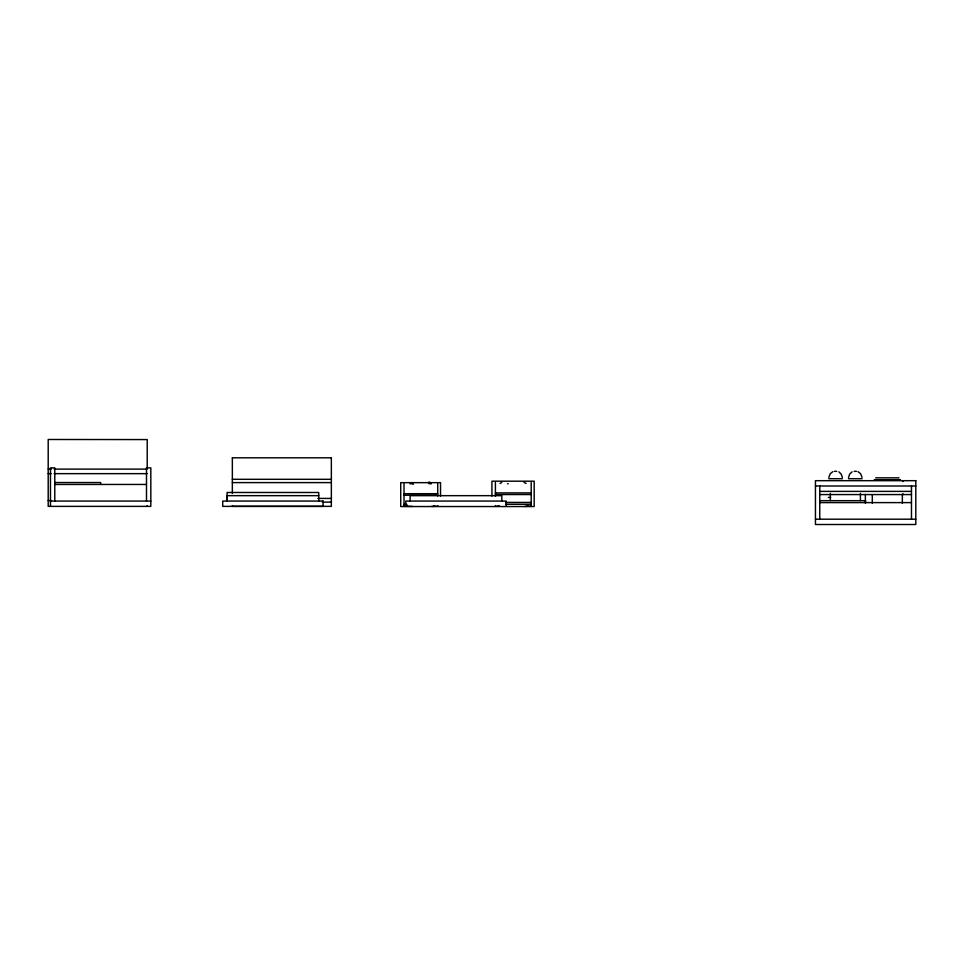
<?xml version="1.0" encoding="UTF-8"?>
<svg xmlns="http://www.w3.org/2000/svg" width="964" height="964" viewBox="0 0 964 964"><rect width="100%" height="100%" fill="white"/><g stroke="black" fill="none" stroke-linecap="round" stroke-linejoin="round"><path stroke-width="1.45" d="M828.835 477.361L830.209 473.77L832.872 471.625M848.537 477.361L849.718 474.059L852.043 471.854M499.991 483.458L501.762 482.458M434.523 505.678L433.487 506.281L437.728 506.293M527.802 505.63L526.657 506.293L531.212 506.293M409.989 483.844L412.447 483.603M428.811 483.603L431.269 483.844M232.348 457.804L331.351 457.804M48.2 469.107L51.2 469.107M54.201 469.107L147.215 469.107M834.475 471.336L836.692 471.336M854.176 471.336L856.381 471.336M48.2 473.649L51.2 473.649M54.201 473.649L147.215 473.649M875.686 477.843L899.014 477.843M828.751 478.698L842.416 478.698M848.453 478.698L862.117 478.698M232.348 479.301L331.351 479.301M874.228 479.723L900.472 479.723M54.779 482.542L100.642 482.542L100.642 484.458M232.348 482.603L331.351 482.603M54.779 484.458L146.492 484.458M815.448 486.001L915.8 486.001M819.761 491.387L911.474 491.387M495.412 492.905L531.212 492.905M404.012 493.689L437.728 493.689M495.412 494.544L531.212 494.544M819.761 494.568L911.474 494.568M404.012 495.231L437.728 495.231M318.759 495.665L227.046 495.665L227.046 501.063M828.329 497.448L830.619 497.448M317.855 498.424L331.351 498.424M48.2 500.557L51.2 500.557M819.761 500.678L865.624 500.678L865.624 502.606M50.465 501.063L150.818 501.063M322.362 502.124L331.351 502.124M505.847 502.425L531.212 502.425M819.761 502.606L911.474 502.606M505.847 504.268L531.212 504.305M404.012 504.425L406.941 504.389M404.012 506.293L412.339 506.401M495.412 506.293L499.46 506.293L498.328 505.642M815.448 519.198L915.8 519.198M526.356 506.401L524.778 506.401M431.667 506.401L433.161 506.401M523.982 482.362L526.115 483.458M407.82 506.293L406.724 505.654M857.984 471.625L860.659 473.77L862.021 477.361M838.825 471.854L841.15 474.059L842.331 477.361M911.474 486.001L911.474 519.198M902.943 480.687L902.943 481.554M902.943 493.701L902.943 494.568M902.352 494.568L902.352 503.256M872.3 494.568L872.3 503.256M865.359 494.436L865.359 503.256M860.418 493.363L860.418 500.605M830.366 493.363L830.366 500.605M819.761 486.001L819.761 519.198M531.212 482.434L531.212 506.377M506.16 506.377L506.16 501.063L405.796 501.063L405.796 506.377M501.834 501.063L501.834 495.665L410.122 495.665L410.122 501.063M495.412 482.434L495.412 496.315M495.412 505.594L495.412 506.377M491.929 496.111L491.929 481.193L534.189 481.193L534.189 506.546L400.723 506.546L400.723 482.663L440.536 482.663L440.536 496.099M437.728 483.844L437.728 495.99M437.728 505.63L437.728 506.377M404.012 483.844L404.012 506.377M331.351 457.924L331.351 506.353L232.348 506.353L232.348 505.558M318.759 501.063L318.723 492.483L227.082 492.483L227.082 501.063M232.348 457.924L232.348 493.484M147.215 468.215L147.215 439.572L48.2 439.488L48.2 506.377L150.818 506.377L150.818 467.853L146.492 467.853L146.492 501.063M147.215 505.618L147.215 506.377M54.779 501.063L54.779 467.853L50.465 467.853L50.465 506.377M508.209 483.735A17.967 5.013 0.1 0 1 507.522 483.687M428.86 482.169A14.785 7.796 -20.5 0 1 429.896 482.217M412.857 484.169A14.496 6.302 16.3 0 1 413.423 484.205M915.8 480.687L815.448 480.687L815.448 524.512L915.8 524.512L915.8 480.687M323.073 501.063L222.72 501.063L222.72 506.377L323.073 506.377L323.073 501.063"/></g></svg>
